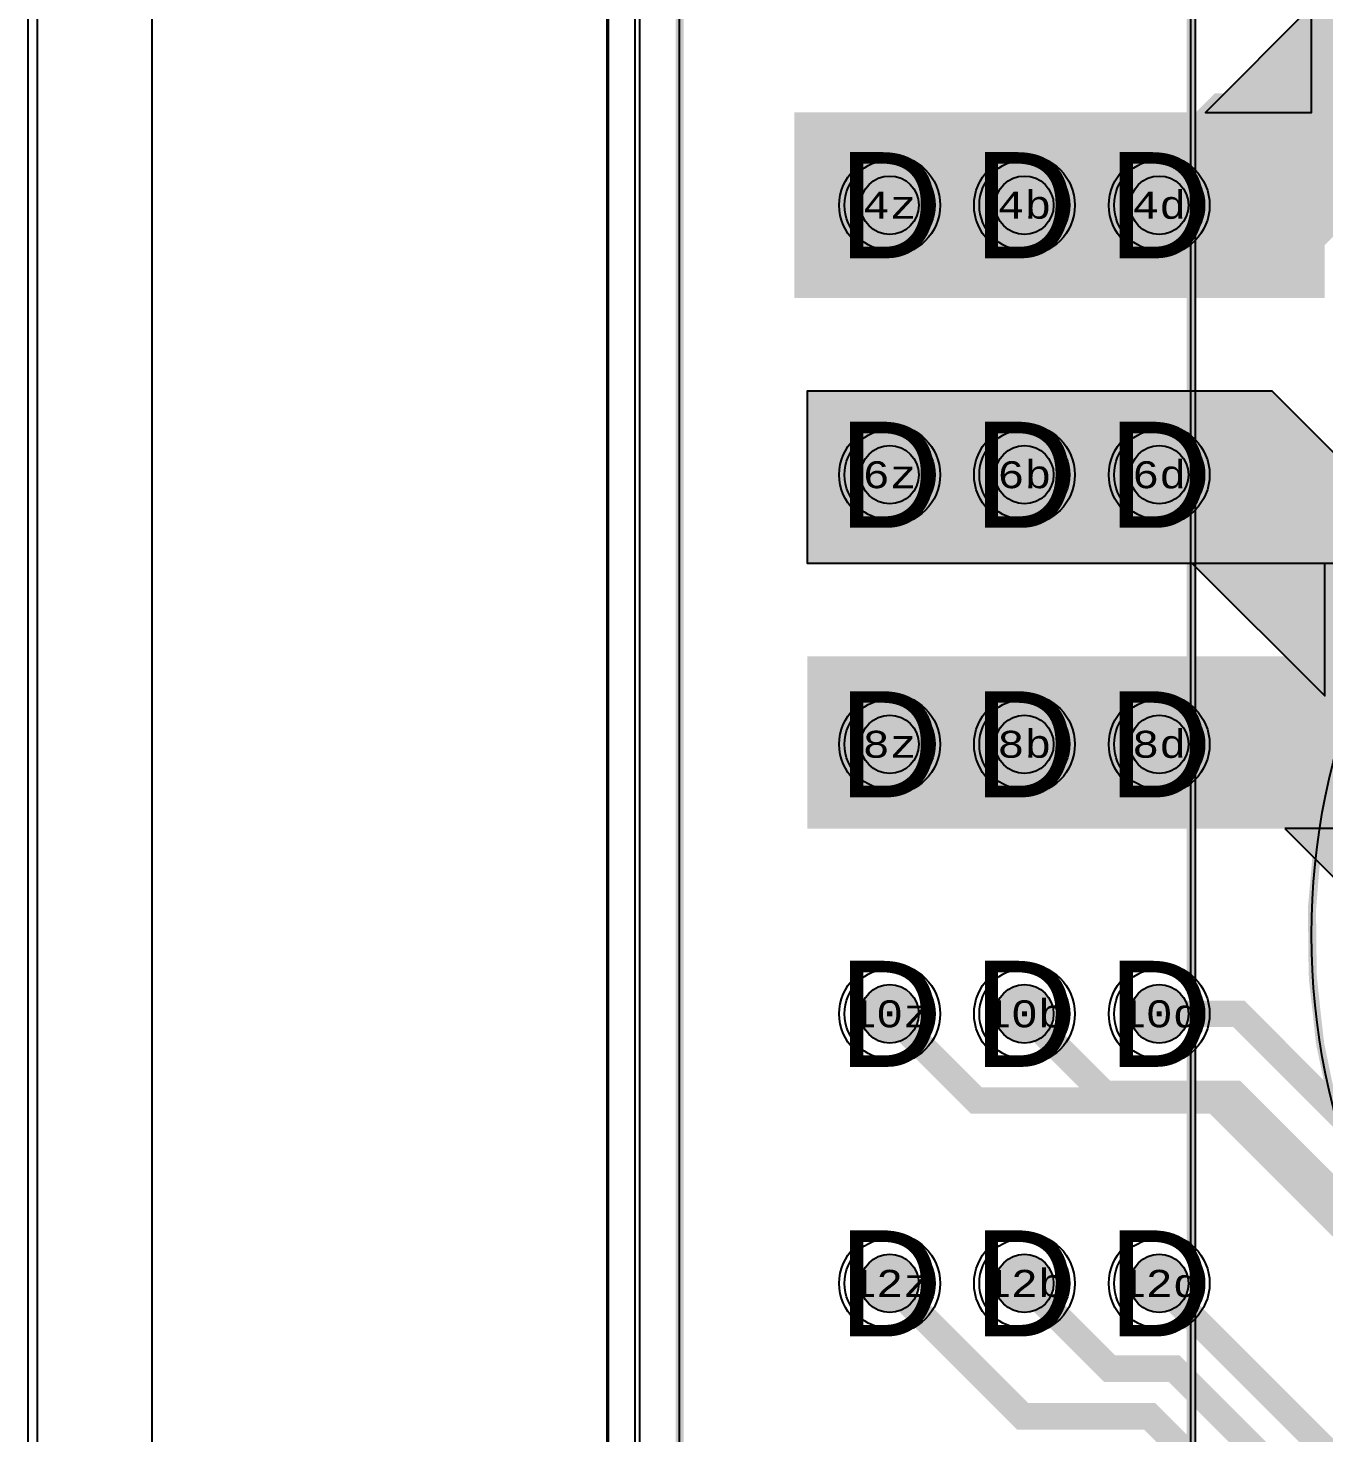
# Model space of a CAD drawing. Extents: x -18 to 179, y -60 to 172.
# Drawn here: x -10.94 to 13.48, y 93.61 to 120.09 of the extents above; entities that cross this region are included whole.
import ezdxf
from ezdxf.enums import TextEntityAlignment as Align

# ---------------------------------------------------------------- set-up
doc = ezdxf.new("R2010")
doc.units = 0
doc.header["$MEASUREMENT"] = 0
for name, color, linetype in [('ASSEMBLY_OUTLINES_BTM', 191, 'CONTINUOUS'), ('BOARD_OUTLINE', 10, 'CONTINUOUS'), ('DRILL_DRAWING', 21, 'CONTINUOUS'), ('GENERATED_SILKSCREEN_BTM', 255, 'CONTINUOUS'), ('MANUFACTURING_OUTLINES', 10, 'CONTINUOUS'), ('PART_HOLES_LAYER_BOTTOM', 30, 'CONTINUOUS'), ('PART_HOLES_LAYER_TOP', 30, 'CONTINUOUS'), ('PART_PADS_LAYER_BOTTOM', 230, 'CONTINUOUS'), ('PART_PADS_LAYER_TOP', 150, 'CONTINUOUS'), ('PIN_NUMBERS_BTM', 8, 'CONTINUOUS'), ('PIN_NUMBERS_TOP', 8, 'CONTINUOUS'), ('PLACEMENT_OUTLINES_BTM', 222, 'CONTINUOUS'), ('PLANE_DATA_LAYER_BOTTOM', 230, 'CONTINUOUS'), ('PLANE_DATA_LAYER_TOP', 150, 'CONTINUOUS'), ('PLANE_SHAPES_LAYER_BOTTOM', 230, 'CONTINUOUS'), ('PLANE_SHAPES_LAYER_TOP', 150, 'CONTINUOUS'), ('ROUTE_BORDER', 151, 'CONTINUOUS'), ('SILKSCREEN_OUTLINES_BTM', 211, 'CONTINUOUS'), ('SOLDERMASK_PADS_BTM', 102, 'CONTINUOUS'), ('SOLDERMASK_PADS_TOP', 102, 'CONTINUOUS'), ('TRACES_LAYER_BOTTOM', 230, 'CONTINUOUS'), ('TRACES_LAYER_TOP', 150, 'CONTINUOUS')]:
    doc.layers.add(name, color=color, linetype=linetype)
doc.styles.add('COURIER_NEW', font='COUR.TTF')
doc.styles.add('VERIBEST_GERBER_0', font='txt')

msp = doc.modelspace()

# ---------------------------------------------------------------- hatches: boundary and pattern name
at = {"layer": 'PART_HOLES_LAYER_BOTTOM'}
h = msp.add_hatch(color=256, dxfattribs=at)
edge = h.paths.add_edge_path()
edge.add_arc((5.3, 116.75), 0.55, 0, 360)
h = msp.add_hatch(color=256, dxfattribs=at)
edge = h.paths.add_edge_path()
edge.add_arc((7.84, 116.75), 0.55, 0, 360)
h = msp.add_hatch(color=256, dxfattribs=at)
edge = h.paths.add_edge_path()
edge.add_arc((10.38, 116.75), 0.55, 0, 360)
h = msp.add_hatch(color=256, dxfattribs=at)
edge = h.paths.add_edge_path()
edge.add_arc((5.3, 111.67), 0.55, 0, 360)
h = msp.add_hatch(color=256, dxfattribs=at)
edge = h.paths.add_edge_path()
edge.add_arc((7.84, 111.67), 0.55, 0, 360)
h = msp.add_hatch(color=256, dxfattribs=at)
edge = h.paths.add_edge_path()
edge.add_arc((10.38, 111.67), 0.55, 0, 360)
h = msp.add_hatch(color=256, dxfattribs=at)
edge = h.paths.add_edge_path()
edge.add_arc((5.3, 106.59), 0.55, 0, 360)
h = msp.add_hatch(color=256, dxfattribs=at)
edge = h.paths.add_edge_path()
edge.add_arc((7.84, 106.59), 0.55, 0, 360)
h = msp.add_hatch(color=256, dxfattribs=at)
edge = h.paths.add_edge_path()
edge.add_arc((10.38, 106.59), 0.55, 0, 360)
h = msp.add_hatch(color=256, dxfattribs=at)
edge = h.paths.add_edge_path()
edge.add_arc((5.3, 101.51), 0.55, 0, 360)
h = msp.add_hatch(color=256, dxfattribs=at)
edge = h.paths.add_edge_path()
edge.add_arc((7.84, 101.51), 0.55, 0, 360)
h = msp.add_hatch(color=256, dxfattribs=at)
edge = h.paths.add_edge_path()
edge.add_arc((10.38, 101.51), 0.55, 0, 360)
h = msp.add_hatch(color=256, dxfattribs=at)
edge = h.paths.add_edge_path()
edge.add_arc((5.3, 96.43), 0.55, 0, 360)
h = msp.add_hatch(color=256, dxfattribs=at)
edge = h.paths.add_edge_path()
edge.add_arc((7.84, 96.43), 0.55, 0, 360)
h = msp.add_hatch(color=256, dxfattribs=at)
edge = h.paths.add_edge_path()
edge.add_arc((10.38, 96.43), 0.55, 0, 360)
at = {"layer": 'PART_HOLES_LAYER_TOP'}
h = msp.add_hatch(color=256, dxfattribs=at)
edge = h.paths.add_edge_path()
edge.add_arc((5.3, 116.75), 0.55, 0, 360)
h = msp.add_hatch(color=256, dxfattribs=at)
edge = h.paths.add_edge_path()
edge.add_arc((7.84, 116.75), 0.55, 0, 360)
h = msp.add_hatch(color=256, dxfattribs=at)
edge = h.paths.add_edge_path()
edge.add_arc((10.38, 116.75), 0.55, 0, 360)
h = msp.add_hatch(color=256, dxfattribs=at)
edge = h.paths.add_edge_path()
edge.add_arc((5.3, 111.67), 0.55, 0, 360)
h = msp.add_hatch(color=256, dxfattribs=at)
edge = h.paths.add_edge_path()
edge.add_arc((7.84, 111.67), 0.55, 0, 360)
h = msp.add_hatch(color=256, dxfattribs=at)
edge = h.paths.add_edge_path()
edge.add_arc((10.38, 111.67), 0.55, 0, 360)
h = msp.add_hatch(color=256, dxfattribs=at)
edge = h.paths.add_edge_path()
edge.add_arc((5.3, 106.59), 0.55, 0, 360)
h = msp.add_hatch(color=256, dxfattribs=at)
edge = h.paths.add_edge_path()
edge.add_arc((7.84, 106.59), 0.55, 0, 360)
h = msp.add_hatch(color=256, dxfattribs=at)
edge = h.paths.add_edge_path()
edge.add_arc((10.38, 106.59), 0.55, 0, 360)
h = msp.add_hatch(color=256, dxfattribs=at)
edge = h.paths.add_edge_path()
edge.add_arc((5.3, 101.51), 0.55, 0, 360)
h = msp.add_hatch(color=256, dxfattribs=at)
edge = h.paths.add_edge_path()
edge.add_arc((7.84, 101.51), 0.55, 0, 360)
h = msp.add_hatch(color=256, dxfattribs=at)
edge = h.paths.add_edge_path()
edge.add_arc((10.38, 101.51), 0.55, 0, 360)
h = msp.add_hatch(color=256, dxfattribs=at)
edge = h.paths.add_edge_path()
edge.add_arc((5.3, 96.43), 0.55, 0, 360)
h = msp.add_hatch(color=256, dxfattribs=at)
edge = h.paths.add_edge_path()
edge.add_arc((7.84, 96.43), 0.55, 0, 360)
h = msp.add_hatch(color=256, dxfattribs=at)
edge = h.paths.add_edge_path()
edge.add_arc((10.38, 96.43), 0.55, 0, 360)
at = {"layer": 'PLANE_DATA_LAYER_BOTTOM'}
h = msp.add_hatch(color=256, dxfattribs=at)
h.paths.add_polyline_path([(56, 102.3262, -0.414213562), (55.9238, 102.25), (49.000004, 102.25, 0.207684346), (48.999998, 102.249998), (46.272321, 99.522318, -0.198913366), (46.218439, 99.5), (42.750004, 99.5, 0.207684346), (42.749998, 99.499998), (41.272321, 98.022318, -0.198913366), (41.218439, 98), (19.78156, 98.000002, -0.198913366), (19.727678, 98.02232), (16.02232, 101.727678, -0.198909956), (16.000002, 101.781559), (16.000002, 101.78156), (16, 104.999996), (15.999997, 105.000001), (11.000002, 109.999998, 0.207684346), (10.999996, 110), (3.8262, 110, -0.414213562), (3.75, 110.0762), (3.75, 113.1738, -0.414213562), (3.8262, 113.25), (3.95, 113.25), (12.46844, 113.249998, -0.198913366), (12.522322, 113.22768), (18.249998, 107.500002, 0.207684346), (18.250004, 107.5), (23.5, 107.499999), (39.21844, 107.499998, -0.198913366), (39.272322, 107.47768), (40.22768, 106.522322, -0.198909956), (40.249998, 106.468441), (40.249998, 106.46844), (40.25, 105.250004), (40.250003, 105.249999), (41.249998, 104.250002, 0.207684346), (41.250004, 104.25), (47.749996, 104.25, 0.207684346), (47.750002, 104.250002), (49.749998, 106.249998), (49.75, 106.250004), (49.75, 111.9238, -0.414213562), (49.8262, 112), (55.9238, 112, -0.414213562), (56, 111.9238)], flags=0)
h.paths.add_polyline_path([(9.177854, 111.055715, 0.787865658), (11.73, 111.669999), (11.73, 111.670001, 0.787865658), (9.177854, 112.284285, -0.611991571), (9.042146, 112.284285, 0.612002153), (6.637854, 112.284285, -0.611991571), (6.502146, 112.284285, 0.787865658), (3.95, 111.670001), (3.95, 111.669999, 0.787865658), (6.502146, 111.055715, -0.611991571), (6.637854, 111.055715, 0.612002153), (9.042146, 111.055715, -0.611991571)], flags=0)
h.paths.add_polyline_path([(28.999998, 101.749998), (29, 101.750004), (29, 104.249996), (28.999997, 104.250001), (27.500002, 105.749998, 0.207684346), (27.499996, 105.75), (25.000004, 105.75, 0.207684346), (24.999998, 105.749998), (23.500002, 104.250002), (23.5, 104.249996), (23.5, 101.750004), (23.500003, 101.749999), (24.999998, 100.250002, 0.207684346), (25.000004, 100.25), (27.499996, 100.25, 0.207684346), (27.500002, 100.250002)], flags=0)
for points in [[(5.3, 111.67), (4.291524, 112.678476)], [(5.3, 111.67), (6.289396, 112.697201)], [(7.84, 111.67), (6.850622, 112.697218)], [(7.84, 111.67), (8.829396, 112.697201)], [(10.38, 111.67), (9.390622, 112.697218)], [(10.38, 111.67), (11.388476, 112.678476)], [(5.3, 111.67), (4.291524, 110.661524)], [(5.3, 111.67), (6.289378, 110.642782)], [(7.84, 111.67), (6.850604, 110.642799)], [(7.84, 111.67), (8.829378, 110.642782)], [(10.38, 111.67), (9.390604, 110.642799)], [(10.38, 111.67), (11.388476, 110.661524)]]:
    msp.add_hatch(color=256, dxfattribs=at).paths.add_polyline_path(points, is_closed=False, flags=0)
at = {"layer": 'PLANE_DATA_LAYER_TOP'}
h = msp.add_hatch(color=256, dxfattribs=at)
h.paths.add_polyline_path([(33.750002, 128.031564, -0.198909956), (33.727684, 127.977683), (31.782475, 126.032474, -0.668181994), (31.652393, 126.086355), (31.652393, 126.086356, -0.131872564), (31.662635, 126.124513, 0.131872604), (31.75, 126.45), (31.75, 129.05, 0.414213562), (31.1, 129.7), (27.9, 129.7, 0.414213562), (27.25, 129.05), (27.25, 126.45, 0.414213562), (27.9, 125.8), (31.1, 125.8, 0.131872604), (31.425487, 125.887365, -0.577638719), (31.539844, 125.821407), (31.539844, 125.821406, -0.198909956), (31.517526, 125.767525), (23.772322, 118.02232, -0.198913366), (23.71844, 118.000002), (15.500004, 118, 0.207684346), (15.499998, 117.999998), (13.500002, 116.000002), (13.5, 115.999996), (13.5, 115.0762, -0.414213562), (13.4238, 115), (3.5762, 115, -0.414213562), (3.5, 115.0762), (3.5, 118.4238, -0.414213562), (3.5762, 118.5), (11.249996, 118.5, 0.207684346), (11.250002, 118.500002), (13.227679, 120.477682, -0.198913366), (13.281561, 120.5), (20.499996, 120.5, 0.207684346), (20.500002, 120.500002), (22.249998, 122.249998), (22.25, 122.250004), (22.250002, 130.46844), (22.250002, 130.468441, -0.198909956), (22.27232, 130.522322), (25.466843, 133.716845, -0.555737573), (25.592881, 133.687458, 0.830639174), (28.998475, 134.176978, -0.402039155), (29.074609, 134.249998), (32.71844, 134.249998, -0.198913366), (32.772322, 134.22768), (33.72768, 133.272322, -0.198909956), (33.749998, 133.218441), (33.749998, 133.21844), (33.750002, 128.031565)], flags=0)
h.paths.add_polyline_path([(9.177854, 116.135715, 0.787865658), (11.73, 116.749999), (11.73, 116.750001, 0.787865658), (9.177854, 117.364285, -0.611991571), (9.042146, 117.364285, 0.612002153), (6.637854, 117.364285, -0.611991571), (6.502146, 117.364285, 0.787865658), (3.95, 116.750001), (3.95, 116.749999, 0.787865658), (6.502146, 116.135715, -0.611991571), (6.637854, 116.135715, 0.612002153), (9.042146, 116.135715, -0.611991571)], flags=0)
h.paths.add_polyline_path([(22.45, 123.75, -1), (25.45, 123.75, -1)], flags=0)
h.paths.add_polyline_path([(26.499992, 128, 0.414213562), (26.5, 128.000008), (26.5, 131.499992, 0.414213562), (26.499992, 131.5), (25.500008, 131.5, 0.414213562), (25.5, 131.499992), (25.5, 130.285247, -0.792036539), (25.355593, 130.251273, 0.284488151), (24.55, 130.75), (23.35, 130.75, 0.414213562), (22.45, 129.85), (22.45, 128.65, 0.414213562), (23.35, 127.75), (24.55, 127.75, 0.284488151), (25.355593, 128.248727, -0.792036539), (25.5, 128.214753), (25.5, 128.000008, 0.414213562), (25.500008, 128)], flags=0)
h.paths.add_polyline_path([(29.75, 132.54, -1), (32.25, 132.54, -1)], flags=0)
h = msp.add_hatch(color=256, dxfattribs=at)
h.paths.add_polyline_path([(86.5, 102.9238), (86.499998, 94.03156), (86.499998, 94.031559, -0.198909956), (86.47768, 93.977678), (86.272322, 93.77232, -0.198913366), (86.21844, 93.750002), (82.53156, 93.750002, -0.198913366), (82.477678, 93.77232), (77.250002, 98.999998, 0.207684346), (77.249996, 99), (47.750004, 99, 0.207684346), (47.749998, 98.999998), (46.750002, 98.000002), (46.75, 97.999996), (46.749998, 94.03156), (46.749998, 94.031559, -0.198909956), (46.72768, 93.977678), (46.522322, 93.77232, -0.198913366), (46.46844, 93.750002), (39.031562, 93.75, -0.198913366), (38.97768, 93.772318), (34.500002, 98.249998, 0.207684346), (34.499996, 98.25), (19.53156, 98.250002, -0.198913366), (19.477678, 98.27232), (12.750002, 104.999998, 0.207684346), (12.749996, 105), (3.8262, 105, -0.414213562), (3.75, 105.0762), (3.75, 108.1738, -0.414213562), (3.8262, 108.25), (18.218438, 108.25, -0.198913366), (18.27232, 108.227682), (18.999998, 107.500002, 0.207684346), (19.000004, 107.5), (23.5, 107.499999), (36.4238, 107.499998, -0.414213562), (36.5, 107.423798), (36.5, 105.65, 0.414213562), (36.95, 105.2), (39.05, 105.2, 0.414213562), (39.5, 105.65), (39.5, 106.9238, -0.414213562), (39.5762, 107), (40.4238, 107, -0.414213562), (40.5, 106.9238), (40.5, 106.000004), (40.500003, 105.999999), (42.99, 103.51), (43.499998, 103.000002, 0.207684346), (43.500004, 103), (45.499996, 103, 0.207684346), (45.500002, 103.000002), (47.999998, 105.499998), (48, 105.500004), (48, 106.787367, -0.081912832), (48.004036, 106.811837, 0.164930122), (48.004036, 109.188162, -0.081912832), (48, 109.212632), (48.000002, 120.718439, -0.198909956), (48.02232, 120.77232), (48.749998, 121.499998), (48.75, 121.500004), (48.750002, 128.46844), (48.750002, 128.468441, -0.198909956), (48.77232, 128.522322), (49.727678, 129.47768, -0.198913366), (49.78156, 129.499998), (68.9238, 129.5, -0.414213562), (69, 129.4238), (69, 124.3262, -0.414213562), (68.9238, 124.25), (65.000004, 124.25, 0.207684346), (64.999998, 124.249998), (64.250002, 123.500002), (64.25, 123.499996), (64.25, 119.500004), (64.250003, 119.499999), (64.999998, 118.750002, 0.207684346), (65.000004, 118.75), (65.073765, 118.75, -0.549588453), (65.142729, 118.641391, 0.110270202), (65.1, 118.45), (65.1, 117.25, 0.414213562), (65.55, 116.8), (66.95, 116.8, 0.414213562), (67.4, 117.25), (67.4, 118.450001, 0.110269556), (67.357271, 118.64139, -0.110266008), (67.350036, 118.673798), (67.350036, 118.673799, -0.414213562), (67.426236, 118.749999), (68.71844, 118.749998, -0.198913366), (68.772322, 118.72768), (71.249998, 116.250002, 0.207684346), (71.250004, 116.25), (75.4238, 116.25, -0.414213562), (75.5, 116.1738), (75.5, 113.0762, -0.414213562), (75.4238, 113), (52.000004, 113, 0.207684346), (51.999998, 112.999998), (49.750002, 110.750002), (49.75, 110.749996), (49.75, 105.500004), (49.750003, 105.499999), (52.249998, 103.000002, 0.207684346), (52.250004, 103), (62.5738, 103, -0.414213562), (62.65, 102.9238), (62.65, 101.75, 0.414213562), (63.1, 101.3), (65.4, 101.3, 0.414213562), (65.85, 101.75), (65.85, 102.9238, -0.414213562), (65.9262, 103), (71.579649, 103, -0.669857772), (71.63328, 102.869669, 0.200116963), (71.5, 102.55), (71.5, 100.65, 0.414213562), (71.95, 100.2), (74.05, 100.2, 0.414213562), (74.5, 100.65), (74.5, 102.55, 0.200116963), (74.36672, 102.869669, -0.669857772), (74.420351, 103), (78.5738, 103, -0.414213562), (78.65, 102.9238), (78.65, 101.75, 0.414213562), (79.1, 101.3), (81.4, 101.3, 0.414213562), (81.85, 101.75), (81.85, 102.9238, -0.414213562), (81.9262, 103), (83.388571, 103, -0.414213562), (83.464771, 102.9238, -0.059444601), (83.462632, 102.905872, 0.059444266), (83.45, 102.8), (83.45, 100.7, 0.414213562), (83.9, 100.25), (85.8, 100.25, 0.414213562), (86.25, 100.7), (86.25, 102.8, 0.059444266), (86.237368, 102.905872, -0.059444601), (86.235229, 102.9238, -0.414213562), (86.311429, 103), (86.4238, 103, -0.414213562)], flags=0)
h.paths.add_polyline_path([(9.177854, 105.975715, 0.787865658), (11.73, 106.589999), (11.73, 106.590001, 0.787865658), (9.177854, 107.204285, -0.611991571), (9.042146, 107.204285, 0.612002153), (6.637854, 107.204285, -0.611991571), (6.502146, 107.204285, 0.787865658), (3.95, 106.590001), (3.95, 106.589999, 0.787865658), (6.502146, 105.975715, -0.611991571), (6.637854, 105.975715, 0.612002153), (9.042146, 105.975715, -0.611991571)], flags=0)
h.paths.add_polyline_path([(28.999998, 101.749998), (29, 101.750004), (29, 104.249996), (28.999997, 104.250001), (27.500002, 105.749998, 0.207684346), (27.499996, 105.75), (25.000004, 105.75, 0.207684346), (24.999998, 105.749998), (23.500002, 104.250002), (23.5, 104.249996), (23.5, 101.750004), (23.500003, 101.749999), (24.999998, 100.250002, 0.207684346), (25.000004, 100.25), (27.499996, 100.25, 0.207684346), (27.500002, 100.250002)], flags=0)
h.paths.add_polyline_path([(42.99, 95.75, -1), (46.59, 95.75, -1)], flags=0)
h.paths.add_polyline_path([(56.25, 100.075, 0.414213562), (56.6, 100.425), (56.6, 101.125, 0.414213562), (56.25, 101.475), (55.25, 101.475, 0.414213562), (54.9, 101.125), (54.9, 100.425, 0.414213562), (55.25, 100.075)], flags=0)
h.paths.add_polyline_path([(82.49, 95.75, -1), (86.09, 95.75, -1)], flags=0)
for points in [[(5.3, 116.75), (4.291524, 117.758476)], [(5.3, 116.75), (6.289396, 117.777201)], [(7.84, 116.75), (6.850622, 117.777218)], [(7.84, 116.75), (8.829396, 117.777201)], [(10.38, 116.75), (9.390622, 117.777218)], [(10.38, 116.75), (11.388476, 117.758476)], [(5.3, 116.75), (4.291524, 115.741524)], [(5.3, 116.75), (6.289378, 115.722782)], [(7.84, 116.75), (6.850604, 115.722799)], [(7.84, 116.75), (8.829378, 115.722782)], [(10.38, 116.75), (9.390622, 115.722782)], [(10.38, 116.75), (11.388476, 115.741524)], [(5.3, 106.59), (4.291524, 107.598476)], [(5.3, 106.59), (6.289396, 107.617201)], [(7.84, 106.59), (6.850622, 107.617218)], [(7.84, 106.59), (8.829396, 107.617201)], [(10.38, 106.59), (9.390622, 107.617218)], [(10.38, 106.59), (11.388476, 107.598476)], [(5.3, 106.59), (4.291524, 105.581524)], [(5.3, 106.59), (6.289378, 105.562782)], [(7.84, 106.59), (6.850604, 105.562799)], [(7.84, 106.59), (8.829378, 105.562782)], [(10.38, 106.59), (9.390604, 105.562799)], [(10.38, 106.59), (11.388476, 105.581524)]]:
    msp.add_hatch(color=256, dxfattribs=at).paths.add_polyline_path(points, is_closed=False, flags=0)
at = {"layer": 'PLANE_SHAPES_LAYER_BOTTOM'}
for points in [[(15.75, 110), (3.75, 110), (3.75, 113.25), (12.5, 113.25)], [(11, 110), (13.5, 107.5), (13.5, 110)]]:
    msp.add_hatch(color=256, dxfattribs=at).paths.add_polyline_path(points, flags=0)
at = {"layer": 'PLANE_SHAPES_LAYER_TOP'}
for points in [[(13.25, 120.5), (11.25, 118.5), (13.25, 118.5)], [(12.75, 105), (18.25, 99.5), (18.25, 105)]]:
    msp.add_hatch(color=256, dxfattribs=at).paths.add_polyline_path(points, flags=0)

# ---------------------------------------------------------------- linework, layer by layer
at = {"layer": 'ASSEMBLY_OUTLINES_BTM'}
for points in [[(-10.94, 38), (-10.94, 132), (11.06, 132), (11.06, 38)], [(0, 38), (0, 132), (10.97, 132), (10.97, 38)], [(-10.76, 41.55), (-10.76, 128.45), (-8.61, 128.45), (-8.61, 41.55)]]:
    msp.add_lwpolyline(points, close=True, dxfattribs=at)
msp.add_circle((26.25, 103), 13, dxfattribs=at)
at = {"layer": 'BOARD_OUTLINE'}
msp.add_lwpolyline([(0, 1.5), (0, 168.5, -0.414213562), (1.5, 170), (153.5, 170, -0.414213562), (155, 168.5), (155, 1.5, -0.414213562), (153.5, 0), (1.5, 0, -0.414213562)], format="xyb", close=True, dxfattribs=at)
at = {"layer": 'GENERATED_SILKSCREEN_BTM', "const_width": 0.15}
for points in [[(1.340005, 42.390989, 0.000001377), (1.339995, 42.390981), (1.339995, 127.609019, 0.000001377), (1.340005, 127.609011), (1.340005, 42.390989)], [(10.970005, 117.462404, 0.000003461), (10.969995, 117.462412), (10.969995, 120.905), (10.970005, 120.905), (10.970005, 117.462404)], [(10.970005, 112.382404, 0.000003461), (10.969995, 112.382412), (10.969995, 116.037588, 0.000003461), (10.970005, 116.037596), (10.970005, 112.382404)], [(39.250005, 103, -0.513129303), (22.091755, 90.682974, 0.0000036), (22.091758, 90.682984, 35.941436981), (20.749862, 91.220851, 0.00000355), (20.749857, 91.220842, -1.822199587), (39.250005, 103)], [(10.970005, 107.302404, 0.000003461), (10.969995, 107.302412), (10.969995, 110.957588, 0.000003461), (10.970005, 110.957596), (10.970005, 107.302404)], [(10.970005, 102.222404, 0.000003461), (10.969995, 102.222412), (10.969995, 105.877588, 0.000003461), (10.970005, 105.877596), (10.970005, 102.222404)], [(10.970005, 97.142404, 0.000003461), (10.969995, 97.142412), (10.969995, 100.797588, 0.000003461), (10.970005, 100.797596), (10.970005, 97.142404)], [(10.970005, 92.062404, 0.000003461), (10.969995, 92.062412), (10.969995, 95.717588, 0.000003461), (10.970005, 95.717596), (10.970005, 92.062404)]]:
    msp.add_lwpolyline(points, format="xyb", dxfattribs=at)
at = {"layer": 'MANUFACTURING_OUTLINES'}
msp.add_lwpolyline([(155.0254, 1.5, -0.414213562), (153.5, -0.0254), (1.5, -0.0254, -0.414213562), (-0.0254, 1.5), (-0.0254, 168.5, -0.414213562), (1.5, 170.0254), (153.5, 170.0254, -0.414213562), (155.0254, 168.5)], format="xyb", close=True, dxfattribs=at)
at = {"layer": 'PART_HOLES_LAYER_BOTTOM'}
for centre in [(5.3, 116.75), (7.84, 116.75), (10.38, 116.75), (5.3, 111.67), (7.84, 111.67), (10.38, 111.67), (5.3, 106.59), (7.84, 106.59), (10.38, 106.59), (5.3, 101.51), (7.84, 101.51), (10.38, 101.51), (5.3, 96.43), (7.84, 96.43), (10.38, 96.43)]:
    msp.add_circle(centre, 0.55, dxfattribs=at)
at = {"layer": 'PART_HOLES_LAYER_TOP'}
for centre in [(5.3, 116.75), (7.84, 116.75), (10.38, 116.75), (5.3, 111.67), (7.84, 111.67), (10.38, 111.67), (5.3, 106.59), (7.84, 106.59), (10.38, 106.59), (5.3, 101.51), (7.84, 101.51), (10.38, 101.51), (5.3, 96.43), (7.84, 96.43), (10.38, 96.43)]:
    msp.add_circle(centre, 0.55, dxfattribs=at)
at = {"layer": 'PART_PADS_LAYER_BOTTOM'}
for centre in [(5.3, 116.75), (7.84, 116.75), (10.38, 116.75), (5.3, 111.67), (7.84, 111.67), (10.38, 111.67), (5.3, 106.59), (7.84, 106.59), (10.38, 106.59), (5.3, 101.51), (7.84, 101.51), (10.38, 101.51), (5.3, 96.43), (7.84, 96.43), (10.38, 96.43)]:
    msp.add_circle(centre, 0.85, dxfattribs=at)
at = {"layer": 'PART_PADS_LAYER_TOP'}
for centre in [(5.3, 116.75), (7.84, 116.75), (10.38, 116.75), (5.3, 111.67), (7.84, 111.67), (10.38, 111.67), (5.3, 106.59), (7.84, 106.59), (10.38, 106.59), (5.3, 101.51), (7.84, 101.51), (10.38, 101.51), (5.3, 96.43), (7.84, 96.43), (10.38, 96.43)]:
    msp.add_circle(centre, 0.85, dxfattribs=at)
at = {"layer": 'PLACEMENT_OUTLINES_BTM'}
msp.add_lwpolyline([(0.59, 38), (0.59, 132), (10.97, 132), (10.97, 38)], close=True, dxfattribs=at)
msp.add_circle((26.25, 103), 13, dxfattribs=at)
at = {"layer": 'PLANE_DATA_LAYER_BOTTOM', "const_width": 0.5}
for points in [[(5.3, 111.67), (4.291524, 112.678476)], [(5.3, 111.67), (6.289396, 112.697201)], [(7.84, 111.67), (6.850622, 112.697218)], [(7.84, 111.67), (8.829396, 112.697201)], [(10.38, 111.67), (9.390622, 112.697218)], [(10.38, 111.67), (11.388476, 112.678476)], [(5.3, 111.67), (4.291524, 110.661524)], [(5.3, 111.67), (6.289378, 110.642782)], [(7.84, 111.67), (6.850604, 110.642799)], [(7.84, 111.67), (8.829378, 110.642782)], [(10.38, 111.67), (9.390604, 110.642799)], [(10.38, 111.67), (11.388476, 110.661524)]]:
    msp.add_lwpolyline(points, dxfattribs=at)
at = {"layer": 'PLANE_DATA_LAYER_TOP', "const_width": 0.5}
for points in [[(5.3, 116.75), (4.291524, 117.758476)], [(5.3, 116.75), (6.289396, 117.777201)], [(7.84, 116.75), (6.850622, 117.777218)], [(7.84, 116.75), (8.829396, 117.777201)], [(10.38, 116.75), (9.390622, 117.777218)], [(10.38, 116.75), (11.388476, 117.758476)], [(5.3, 116.75), (4.291524, 115.741524)], [(5.3, 116.75), (6.289378, 115.722782)], [(7.84, 116.75), (6.850604, 115.722799)], [(7.84, 116.75), (8.829378, 115.722782)], [(10.38, 116.75), (9.390622, 115.722782)], [(10.38, 116.75), (11.388476, 115.741524)], [(5.3, 106.59), (4.291524, 107.598476)], [(5.3, 106.59), (6.289396, 107.617201)], [(7.84, 106.59), (6.850622, 107.617218)], [(7.84, 106.59), (8.829396, 107.617201)], [(10.38, 106.59), (9.390622, 107.617218)], [(10.38, 106.59), (11.388476, 107.598476)], [(5.3, 106.59), (4.291524, 105.581524)], [(5.3, 106.59), (6.289378, 105.562782)], [(7.84, 106.59), (6.850604, 105.562799)], [(7.84, 106.59), (8.829378, 105.562782)], [(10.38, 106.59), (9.390604, 105.562799)], [(10.38, 106.59), (11.388476, 105.581524)]]:
    msp.add_lwpolyline(points, dxfattribs=at)
at = {"layer": 'PLANE_SHAPES_LAYER_BOTTOM'}
for points in [[(15.75, 110), (3.75, 110), (3.75, 113.25), (12.5, 113.25)], [(11, 110), (13.5, 107.5), (13.5, 110)]]:
    msp.add_lwpolyline(points, close=True, dxfattribs=at)
at = {"layer": 'PLANE_SHAPES_LAYER_TOP'}
for points in [[(13.25, 120.5), (11.25, 118.5), (13.25, 118.5)], [(12.75, 105), (18.25, 99.5), (18.25, 105)]]:
    msp.add_lwpolyline(points, close=True, dxfattribs=at)
for points in [[(13.25, 118), (22.25, 118), (13.25, 120.5), (22.25, 120.5)], [(3.5, 115), (13.5, 115), (3.5, 118.5), (13.5, 118.5)], [(3.75, 105), (18.25, 105), (3.75, 108.25), (18.25, 108.25)]]:
    msp.add_solid(points, dxfattribs=at)
at = {"layer": 'ROUTE_BORDER'}
msp.add_lwpolyline([(0.5, 0.64), (0.5, 169.51), (154.5, 169.51), (154.5, 0.64)], close=True, dxfattribs=at)
at = {"layer": 'SILKSCREEN_OUTLINES_BTM'}
msp.add_lwpolyline([(1.34, 38), (1.34, 132), (10.97, 132), (10.97, 38)], close=True, dxfattribs=at)
msp.add_circle((26.25, 103), 13, dxfattribs=at)
at = {"layer": 'SOLDERMASK_PADS_BTM'}
for centre in [(5.3, 116.75), (7.84, 116.75), (10.38, 116.75), (5.3, 111.67), (7.84, 111.67), (10.38, 111.67), (5.3, 106.59), (7.84, 106.59), (10.38, 106.59), (5.3, 101.51), (7.84, 101.51), (10.38, 101.51), (5.3, 96.43), (7.84, 96.43), (10.38, 96.43)]:
    msp.add_circle(centre, 0.95, dxfattribs=at)
at = {"layer": 'SOLDERMASK_PADS_TOP'}
for centre in [(5.3, 116.75), (7.84, 116.75), (10.38, 116.75), (5.3, 111.67), (7.84, 111.67), (10.38, 111.67), (5.3, 106.59), (7.84, 106.59), (10.38, 106.59), (5.3, 101.51), (7.84, 101.51), (10.38, 101.51), (5.3, 96.43), (7.84, 96.43), (10.38, 96.43)]:
    msp.add_circle(centre, 0.95, dxfattribs=at)
at = {"layer": 'TRACES_LAYER_BOTTOM'}
for points, const_width in [([(23.95, 123.75), (23.95, 121.65526), (20.400877, 118.106137), (11.736137, 118.106137), (10.38, 116.75)], 1.5), ([(5.3, 116.75), (7.84, 116.75)], 1.5), ([(10.38, 116.75), (7.84, 116.75)], 1.5), ([(5.3, 106.59), (7.84, 106.59)], 1.5), ([(7.84, 106.59), (10.38, 106.59)], 1.5), ([(21.4, 90.9), (20.745926, 91.554074), (20.251775, 91.554074), (11.808535, 99.997314), (9.352686, 99.997314), (7.84, 101.51)], 0.5), ([(10.38, 101.51), (11.879202, 101.51), (20.135128, 93.254074), (20.745926, 93.254074), (21.4, 92.6)], 0.5)]:
    msp.add_lwpolyline(points, dxfattribs=dict(at, const_width=const_width))
at = {"layer": 'TRACES_LAYER_TOP'}
for points, const_width in [([(5.3, 111.67), (7.84, 111.67)], 1.5), ([(7.84, 111.67), (10.38, 111.67)], 1.5), ([(5.3, 101.51), (6.93264, 99.87736), (11.440261, 99.87736), (15.53283, 95.784791), (15.53283, 90.321525), (15.824178, 90.030177), (15.82418, 90.030177), (22.90843, 82.945927), (22.90843, 77.339751), (27.816396, 72.431785), (32.778734, 72.431785), (36.657046, 68.553473), (40.461602, 68.553473), (40.465075, 68.55), (41.334925, 68.55), (41.338398, 68.553473), (45.201527, 68.553473), (45.37, 68.385), (46.52, 68.385)], 0.5), ([(42.55, 62), (40.452802, 62), (31.971017, 70.481785), (27.008679, 70.481785), (20.95843, 76.532034), (20.95843, 82.13821), (15.016463, 88.080177), (14.569062, 88.080177), (12.8544, 89.794839), (12.8544, 91.269948), (10.201218, 93.92313), (7.80687, 93.92313), (5.3, 96.43)], 0.5), ([(42.55, 64.25), (39.122041, 64.25), (32.240256, 71.131785), (27.277918, 71.131785), (21.60843, 76.801273), (21.60843, 82.407449), (15.285702, 88.730177), (14.838301, 88.730177), (13.831347, 89.737131), (13.831347, 91.654336), (10.663306, 94.822377), (9.447623, 94.822377), (7.84, 96.43)], 0.5), ([(46.52, 65.845), (38.44628, 65.845), (32.509495, 71.781785), (27.547157, 71.781785), (22.25843, 77.070512), (22.25843, 82.676688), (15.554941, 89.380177), (15.356053, 89.380177), (14.64895, 90.08728), (14.64895, 92.16105), (10.38, 96.43)], 0.5)]:
    msp.add_lwpolyline(points, dxfattribs=dict(at, const_width=const_width))

# ---------------------------------------------------------------- texts
at = {"layer": 'DRILL_DRAWING', "style": 'VERIBEST_GERBER_0'}
for p in [(5.3, 116.75), (7.84, 116.75), (10.38, 116.75), (5.3, 111.67), (7.84, 111.67), (10.38, 111.67), (5.3, 106.59), (7.84, 106.59), (10.38, 106.59), (5.3, 101.51), (7.84, 101.51), (10.38, 101.51), (5.3, 96.43), (7.84, 96.43), (10.38, 96.43)]:
    msp.add_text('D', height=2, dxfattribs=at).set_placement(p, align=Align.MIDDLE_CENTER)
at = {"layer": 'PIN_NUMBERS_BTM', "style": 'COURIER_NEW'}
for s, p in [('4b', (7.84, 116.75)), ('4d', (10.38, 116.75)), ('4z', (5.3, 116.75)), ('6z', (5.3, 111.67)), ('6b', (7.84, 111.67)), ('6d', (10.38, 111.67)), ('8z', (5.3, 106.59)), ('8b', (7.84, 106.59)), ('8d', (10.38, 106.59)), ('10z', (5.3, 101.51)), ('10b', (7.84, 101.51)), ('10d', (10.38, 101.51)), ('12z', (5.3, 96.43)), ('12b', (7.84, 96.43)), ('12d', (10.38, 96.43))]:
    msp.add_text(s, height=0.508, dxfattribs=at).set_placement(p, align=Align.MIDDLE_CENTER)
at = {"layer": 'PIN_NUMBERS_TOP', "style": 'COURIER_NEW'}
for s, p in [('4b', (7.84, 116.75)), ('4d', (10.38, 116.75)), ('4z', (5.3, 116.75)), ('6z', (5.3, 111.67)), ('6b', (7.84, 111.67)), ('6d', (10.38, 111.67)), ('8z', (5.3, 106.59)), ('8b', (7.84, 106.59)), ('8d', (10.38, 106.59)), ('10z', (5.3, 101.51)), ('10b', (7.84, 101.51)), ('10d', (10.38, 101.51)), ('12z', (5.3, 96.43)), ('12b', (7.84, 96.43)), ('12d', (10.38, 96.43))]:
    msp.add_text(s, height=0.508, dxfattribs=at).set_placement(p, align=Align.MIDDLE_CENTER)

doc.saveas('drawing.dxf')
